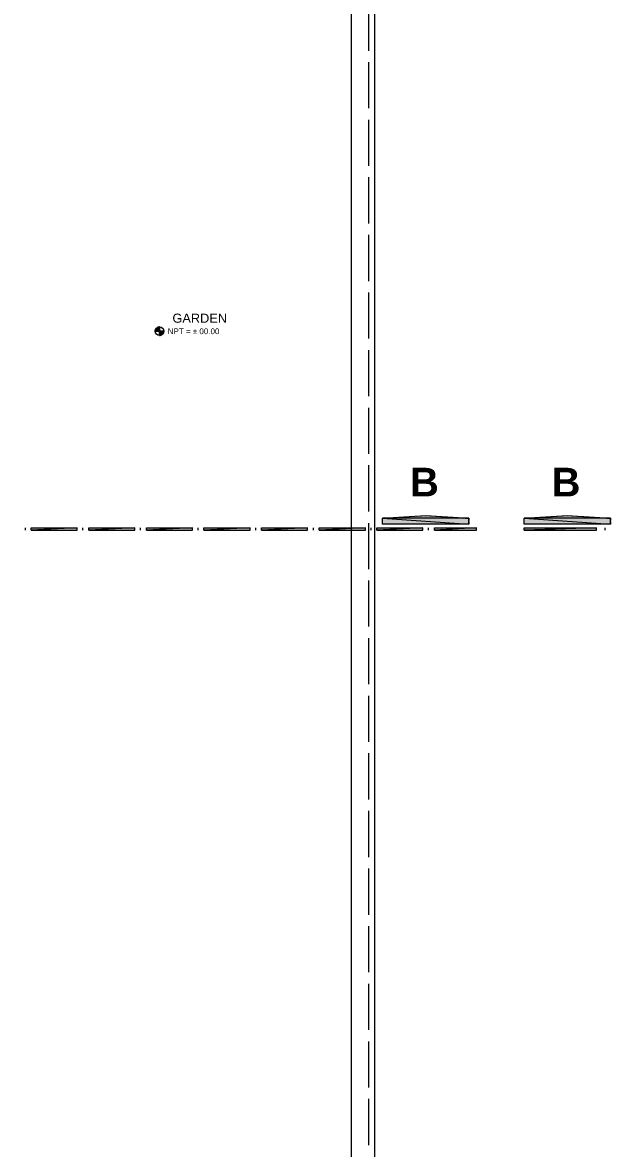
# Model space of a CAD drawing. Header units: metres. Extents: x 14 to 155, y 0 to 125.
# Drawn here: x 35.82 to 43.48, y 96.51 to 111.17 of the extents above; entities that cross this region are included whole.
import ezdxf

# ---------------------------------------------------------------- set-up
doc = ezdxf.new("R2010")
doc.units = ezdxf.units.M
doc.layers.add('PDF_Geometry', color=7, linetype='Continuous', true_color=0xc0c0c0)
doc.layers.add('PDF_Solid Fills', color=7, linetype='Continuous')
doc.layers.add('PDF_Text', color=255, linetype='Continuous')
doc.styles.add('PDF Arial', font='arial.ttf')
doc.styles.add('PDF Arial Bold', font='arialbd.ttf')

msp = doc.modelspace()

# ---------------------------------------------------------------- linework, layer by layer
at = {"layer": 'PDF_Geometry', "color": 0, "lineweight": 5}
msp.add_lwpolyline([(18.704, 90.085), (18.405, 90.386), (18.404, 121.087), (40.404, 121.088), (40.405, 90.387), (40.106, 90.387), (40.104, 120.788), (18.703, 120.788), (18.704, 90.386)], dxfattribs=at)
at = {"layer": 'PDF_Geometry', "color": 0, "lineweight": 0}
for points in [[(40.329, 111.406), (40.329, 110.805)], [(40.329, 110.657), (40.329, 110.056)], [(40.329, 109.906), (40.329, 109.306)], [(40.329, 109.156), (40.329, 108.555)], [(40.329, 108.407), (40.329, 107.806)], [(40.329, 107.656), (40.329, 107.056)], [(37.607, 107.208), (37.607, 107.096)], [(37.551, 107.152), (37.663, 107.152)], [(40.329, 106.905), (40.329, 106.305)], [(40.329, 106.156), (40.329, 105.556)], [(40.329, 105.406), (40.329, 104.806)], [(40.51, 104.686), (40.51, 104.716), (40.558, 104.719)], [(40.566, 104.719), (40.566, 104.719)], [(40.574, 104.719), (40.633, 104.724)], [(40.641, 104.724), (40.641, 104.724)], [(40.648, 104.726), (40.708, 104.729)], [(40.716, 104.729), (40.716, 104.729)], [(40.723, 104.731), (40.784, 104.734)], [(40.79, 104.734), (40.79, 104.734)], [(40.798, 104.735), (40.857, 104.739)], [(40.865, 104.74), (40.865, 104.74)], [(40.873, 104.74), (40.932, 104.743)], [(40.94, 104.745), (40.94, 104.745)], [(40.947, 104.745), (41.008, 104.748)], [(41.016, 104.75), (41.016, 104.75)], [(41.022, 104.75), (41.072, 104.753), (41.121, 104.75)], [(41.128, 104.75), (41.128, 104.75)], [(41.136, 104.748), (41.196, 104.745)], [(41.203, 104.745), (41.203, 104.745)], [(41.211, 104.743), (41.27, 104.74)], [(41.278, 104.74), (41.278, 104.74)], [(41.286, 104.739), (41.345, 104.735)], [(41.353, 104.734), (41.353, 104.734)], [(41.36, 104.734), (41.421, 104.731)], [(41.429, 104.729), (41.429, 104.729)], [(41.435, 104.729), (41.496, 104.726)], [(41.502, 104.724), (41.502, 104.724)], [(41.51, 104.724), (41.569, 104.719)], [(41.577, 104.719), (41.577, 104.719)], [(41.585, 104.719), (41.635, 104.716), (41.635, 104.686)], [(42.352, 104.686), (42.352, 104.716), (42.401, 104.719)], [(42.41, 104.719), (42.41, 104.719)], [(42.418, 104.719), (42.477, 104.724)], [(42.485, 104.724), (42.485, 104.724)], [(42.491, 104.726), (42.552, 104.729)], [(42.558, 104.729), (42.558, 104.729)], [(42.566, 104.731), (42.627, 104.734)], [(42.634, 104.734), (42.634, 104.734)], [(42.642, 104.735), (42.701, 104.739)], [(42.709, 104.74), (42.709, 104.74)], [(42.717, 104.74), (42.776, 104.743)], [(42.784, 104.745), (42.784, 104.745)], [(42.79, 104.745), (42.851, 104.748)], [(42.859, 104.75), (42.859, 104.75)], [(42.866, 104.75), (42.915, 104.753), (42.965, 104.75)], [(42.971, 104.75), (42.971, 104.75)], [(42.979, 104.748), (43.04, 104.745)], [(43.047, 104.745), (43.047, 104.745)], [(43.054, 104.743), (43.114, 104.74)], [(43.122, 104.74), (43.122, 104.74)], [(43.13, 104.739), (43.189, 104.735)], [(43.197, 104.734), (43.197, 104.734)], [(43.203, 104.734), (43.264, 104.731)], [(43.272, 104.729), (43.272, 104.729)], [(43.279, 104.729), (43.339, 104.726)], [(43.346, 104.724), (43.346, 104.724)], [(43.354, 104.724), (43.413, 104.719)], [(43.421, 104.719), (43.421, 104.719)], [(43.429, 104.719), (43.477, 104.716), (43.477, 104.686)], [(35.861, 104.562), (35.861, 104.593)], [(36.61, 104.562), (36.61, 104.593)], [(37.36, 104.562), (37.36, 104.593)], [(38.111, 104.562), (38.111, 104.593)], [(38.86, 104.562), (38.86, 104.593)], [(39.611, 104.562), (39.611, 104.593)], [(40.329, 104.655), (40.329, 104.055)], [(40.361, 104.563), (40.361, 104.593)], [(40.51, 104.678), (40.51, 104.678)], [(40.539, 104.641), (40.51, 104.641), (40.51, 104.671)], [(40.547, 104.641), (40.547, 104.641)], [(40.614, 104.641), (40.555, 104.641)], [(40.622, 104.641), (40.622, 104.641)], [(40.689, 104.641), (40.63, 104.641)], [(40.697, 104.641), (40.697, 104.641)], [(40.764, 104.641), (40.704, 104.641)], [(40.772, 104.641), (40.772, 104.641)], [(40.84, 104.641), (40.779, 104.641)], [(40.846, 104.641), (40.846, 104.641)], [(40.915, 104.641), (40.854, 104.641)], [(40.921, 104.641), (40.921, 104.641)], [(40.988, 104.641), (40.929, 104.641)], [(40.996, 104.641), (40.996, 104.641)], [(41.064, 104.641), (41.004, 104.641)], [(41.072, 104.641), (41.072, 104.641)], [(41.139, 104.641), (41.08, 104.641)], [(41.11, 104.563), (41.11, 104.593)], [(41.147, 104.641), (41.147, 104.641)], [(41.214, 104.641), (41.155, 104.641)], [(41.222, 104.641), (41.222, 104.641)], [(41.289, 104.641), (41.228, 104.641)], [(41.297, 104.641), (41.297, 104.641)], [(41.364, 104.641), (41.304, 104.641)], [(41.371, 104.641), (41.371, 104.641)], [(41.44, 104.641), (41.379, 104.641)], [(41.446, 104.641), (41.446, 104.641)], [(41.515, 104.641), (41.454, 104.641)], [(41.521, 104.641), (41.521, 104.641)], [(41.589, 104.641), (41.529, 104.641)], [(41.597, 104.641), (41.597, 104.641)], [(41.635, 104.671), (41.635, 104.641), (41.605, 104.641)], [(41.635, 104.678), (41.635, 104.678)], [(42.352, 104.678), (42.352, 104.678)], [(42.382, 104.641), (42.352, 104.641), (42.352, 104.671)], [(42.352, 104.563), (42.352, 104.593)], [(42.39, 104.641), (42.39, 104.641)], [(42.458, 104.641), (42.398, 104.641)], [(42.466, 104.641), (42.466, 104.641)], [(42.533, 104.641), (42.472, 104.641)], [(42.541, 104.641), (42.541, 104.641)], [(42.608, 104.641), (42.547, 104.641)], [(42.616, 104.641), (42.616, 104.641)], [(42.683, 104.641), (42.622, 104.641)], [(42.69, 104.641), (42.69, 104.641)], [(42.758, 104.641), (42.698, 104.641)], [(42.765, 104.641), (42.765, 104.641)], [(42.832, 104.641), (42.773, 104.641)], [(42.84, 104.641), (42.84, 104.641)], [(42.907, 104.641), (42.848, 104.641)], [(42.915, 104.641), (42.915, 104.641)], [(42.982, 104.641), (42.923, 104.641)], [(42.99, 104.641), (42.99, 104.641)], [(43.058, 104.641), (42.998, 104.641)], [(43.066, 104.641), (43.066, 104.641)], [(43.133, 104.641), (43.072, 104.641)], [(43.141, 104.641), (43.141, 104.641)], [(43.208, 104.641), (43.147, 104.641)], [(43.215, 104.641), (43.215, 104.641)], [(43.283, 104.641), (43.222, 104.641)], [(43.29, 104.641), (43.29, 104.641)], [(43.359, 104.641), (43.298, 104.641)], [(43.365, 104.641), (43.365, 104.641)], [(43.432, 104.641), (43.373, 104.641)], [(43.408, 104.563), (43.408, 104.593)], [(43.44, 104.641), (43.44, 104.641)], [(43.477, 104.671), (43.477, 104.641), (43.448, 104.641)], [(43.477, 104.678), (43.477, 104.678)], [(40.329, 103.906), (40.329, 103.306)], [(40.329, 103.156), (40.329, 102.556)], [(40.329, 102.405), (40.329, 101.805)], [(40.329, 101.656), (40.329, 101.056)], [(40.329, 100.906), (40.329, 100.306)], [(40.329, 100.155), (40.329, 99.555)], [(40.329, 99.406), (40.329, 98.806)], [(40.329, 98.656), (40.329, 98.055)], [(40.329, 97.905), (40.329, 97.305)], [(40.329, 97.156), (40.329, 96.556)]]:
    msp.add_lwpolyline(points, dxfattribs=at)
for points in [[(37.554, 107.174), (37.607, 107.163), (37.551, 107.163)], [(37.56, 107.184), (37.607, 107.174), (37.554, 107.174)], [(37.607, 107.174), (37.554, 107.174), (37.607, 107.163)], [(37.567, 107.192), (37.607, 107.184), (37.56, 107.184)], [(37.607, 107.184), (37.56, 107.184), (37.607, 107.174)], [(37.575, 107.198), (37.607, 107.192), (37.567, 107.192)], [(37.607, 107.192), (37.567, 107.192), (37.607, 107.184)], [(37.584, 107.205), (37.607, 107.198), (37.575, 107.198)], [(37.607, 107.198), (37.575, 107.198), (37.607, 107.192)], [(37.596, 107.208), (37.607, 107.205), (37.584, 107.205)], [(37.607, 107.205), (37.584, 107.205), (37.607, 107.198)], [(37.607, 107.208), (37.596, 107.208)], [(37.607, 107.208), (37.596, 107.208), (37.607, 107.205)], [(37.607, 107.163), (37.551, 107.163), (37.607, 107.152)], [(37.551, 107.163), (37.607, 107.152), (37.551, 107.152)], [(37.663, 107.152), (37.607, 107.152), (37.663, 107.142)], [(37.607, 107.152), (37.663, 107.142), (37.607, 107.142)], [(37.663, 107.142), (37.607, 107.142), (37.66, 107.133)], [(37.607, 107.142), (37.66, 107.133), (37.607, 107.133)], [(37.66, 107.133), (37.607, 107.133), (37.655, 107.125)], [(37.607, 107.133), (37.655, 107.125), (37.607, 107.125)], [(37.655, 107.125), (37.607, 107.125), (37.65, 107.117)], [(37.607, 107.125), (37.65, 107.117), (37.607, 107.117)], [(37.65, 107.117), (37.607, 107.117), (37.642, 107.109)], [(37.607, 107.117), (37.642, 107.109), (37.607, 107.109)], [(37.642, 107.109), (37.607, 107.109), (37.634, 107.104)], [(37.607, 107.109), (37.634, 107.104), (37.607, 107.104)], [(37.634, 107.104), (37.607, 107.104), (37.626, 107.099)], [(37.607, 107.104), (37.626, 107.099), (37.607, 107.099)], [(37.607, 107.099), (37.607, 107.097), (37.616, 107.097)], [(37.607, 107.099), (37.626, 107.099), (37.616, 107.097)], [(37.607, 107.097), (37.616, 107.097), (37.607, 107.096)], [(41.072, 104.753), (41.635, 104.716), (40.51, 104.716)], [(41.635, 104.716), (40.51, 104.716), (41.635, 104.641)], [(40.51, 104.716), (41.635, 104.641), (40.51, 104.641)], [(42.915, 104.753), (43.477, 104.716), (42.352, 104.716)], [(43.477, 104.716), (42.352, 104.716), (43.477, 104.641)], [(42.352, 104.716), (43.477, 104.641), (42.352, 104.641)], [(36.535, 104.562), (36.535, 104.593), (35.935, 104.562)], [(36.535, 104.593), (35.935, 104.562), (35.935, 104.593)], [(37.285, 104.562), (37.285, 104.593), (36.685, 104.562)], [(37.285, 104.593), (36.685, 104.562), (36.685, 104.593)], [(38.036, 104.562), (38.036, 104.593), (37.436, 104.562)], [(38.036, 104.593), (37.436, 104.562), (37.436, 104.593)], [(38.785, 104.562), (38.785, 104.593), (38.185, 104.562)], [(38.785, 104.593), (38.185, 104.562), (38.185, 104.593)], [(39.535, 104.562), (39.535, 104.593), (38.935, 104.562)], [(39.535, 104.593), (38.935, 104.562), (38.935, 104.593)], [(40.286, 104.563), (40.286, 104.593), (39.686, 104.562)], [(40.286, 104.593), (39.686, 104.562), (39.686, 104.593)], [(41.035, 104.563), (41.035, 104.593), (40.435, 104.563)], [(41.035, 104.593), (40.435, 104.563), (40.435, 104.593)], [(41.734, 104.563), (41.734, 104.593), (41.185, 104.563)], [(41.734, 104.593), (41.185, 104.563), (41.185, 104.593)], [(43.294, 104.563), (43.294, 104.593), (42.352, 104.563)], [(43.294, 104.593), (42.352, 104.563), (42.352, 104.593)]]:
    msp.add_lwpolyline(points, close=True, dxfattribs=at)
msp.add_circle((37.606, 107.153), 0.0568, dxfattribs=at)
at = {"layer": 'PDF_Solid Fills', "color": 0, "transparency": 33554559}
for points in [[(37.551, 107.163), (37.607, 107.163), (37.554, 107.174)], [(37.554, 107.174), (37.607, 107.174), (37.56, 107.184)], [(37.554, 107.174), (37.607, 107.163), (37.607, 107.174)], [(37.56, 107.184), (37.607, 107.184), (37.567, 107.192)], [(37.56, 107.184), (37.607, 107.174), (37.607, 107.184)], [(37.567, 107.192), (37.607, 107.192), (37.575, 107.198)], [(37.567, 107.192), (37.607, 107.184), (37.607, 107.192)], [(37.575, 107.198), (37.607, 107.198), (37.584, 107.205)], [(37.575, 107.198), (37.607, 107.192), (37.607, 107.198)], [(37.584, 107.205), (37.607, 107.205), (37.596, 107.208)], [(37.584, 107.205), (37.607, 107.198), (37.607, 107.205)], [(37.596, 107.208), (37.607, 107.205), (37.607, 107.208)], [(37.551, 107.163), (37.607, 107.152), (37.607, 107.163)], [(37.551, 107.152), (37.607, 107.152), (37.551, 107.163)], [(37.607, 107.152), (37.663, 107.142), (37.663, 107.152)], [(37.607, 107.142), (37.663, 107.142), (37.607, 107.152)], [(37.607, 107.142), (37.66, 107.132), (37.663, 107.142)], [(37.607, 107.132), (37.66, 107.132), (37.607, 107.142)], [(37.607, 107.132), (37.655, 107.124), (37.66, 107.132)], [(37.607, 107.124), (37.655, 107.124), (37.607, 107.132)], [(37.607, 107.125), (37.65, 107.116), (37.655, 107.125)], [(37.607, 107.116), (37.65, 107.116), (37.607, 107.125)], [(37.607, 107.116), (37.642, 107.108), (37.65, 107.116)], [(37.607, 107.108), (37.642, 107.108), (37.607, 107.116)], [(37.607, 107.109), (37.634, 107.104), (37.642, 107.109)], [(37.607, 107.104), (37.634, 107.104), (37.607, 107.109)], [(37.607, 107.104), (37.626, 107.099), (37.634, 107.104)], [(37.607, 107.099), (37.626, 107.099), (37.607, 107.104)], [(37.607, 107.097), (37.616, 107.097), (37.607, 107.099)], [(37.607, 107.099), (37.616, 107.097), (37.626, 107.099)], [(37.607, 107.097), (37.607, 107.096), (37.616, 107.097)], [(40.51, 104.716), (41.635, 104.716), (41.072, 104.753)], [(40.51, 104.716), (41.635, 104.641), (41.635, 104.716)], [(40.51, 104.641), (41.635, 104.641), (40.51, 104.716)], [(42.352, 104.716), (43.477, 104.716), (42.915, 104.753)], [(42.352, 104.716), (43.477, 104.641), (43.477, 104.716)], [(42.352, 104.641), (43.477, 104.641), (42.352, 104.716)], [(35.935, 104.593), (35.935, 104.562), (36.535, 104.593)], [(35.935, 104.562), (36.535, 104.562), (36.535, 104.593)], [(36.685, 104.593), (36.685, 104.562), (37.285, 104.593)], [(36.685, 104.562), (37.285, 104.562), (37.285, 104.593)], [(37.436, 104.593), (37.436, 104.562), (38.036, 104.593)], [(37.436, 104.562), (38.036, 104.562), (38.036, 104.593)], [(38.185, 104.593), (38.185, 104.562), (38.785, 104.593)], [(38.185, 104.562), (38.785, 104.562), (38.785, 104.593)], [(38.935, 104.593), (38.935, 104.562), (39.535, 104.593)], [(38.935, 104.562), (39.535, 104.562), (39.535, 104.593)], [(39.686, 104.593), (39.686, 104.562), (40.286, 104.593)], [(39.686, 104.562), (40.286, 104.562), (40.286, 104.593)], [(40.435, 104.593), (40.435, 104.562), (41.035, 104.593)], [(40.435, 104.562), (41.035, 104.562), (41.035, 104.593)], [(41.185, 104.593), (41.185, 104.562), (41.734, 104.593)], [(41.185, 104.562), (41.734, 104.562), (41.734, 104.593)], [(42.352, 104.593), (42.352, 104.562), (43.294, 104.593)], [(42.352, 104.562), (43.294, 104.563), (43.294, 104.593)]]:
    msp.add_solid(points, dxfattribs=at)

# ---------------------------------------------------------------- texts
at = {"layer": 'PDF_Text', "color": 0, "attachment_point": 7, "rotation": 0.0022}
for s, insert, char_height, style in [('GARDEN', (37.775, 107.261), 0.1189, 'PDF Arial'), ('NPT = ± 00.00', (37.714, 107.113), 0.07435, 'PDF Arial'), ('B', (40.867, 105.001), 0.373, 'PDF Arial Bold'), ('B', (42.71, 105.001), 0.373, 'PDF Arial Bold')]:
    msp.add_mtext(s, dxfattribs=dict(at, insert=insert, char_height=char_height, style=style))

doc.saveas('drawing.dxf')
